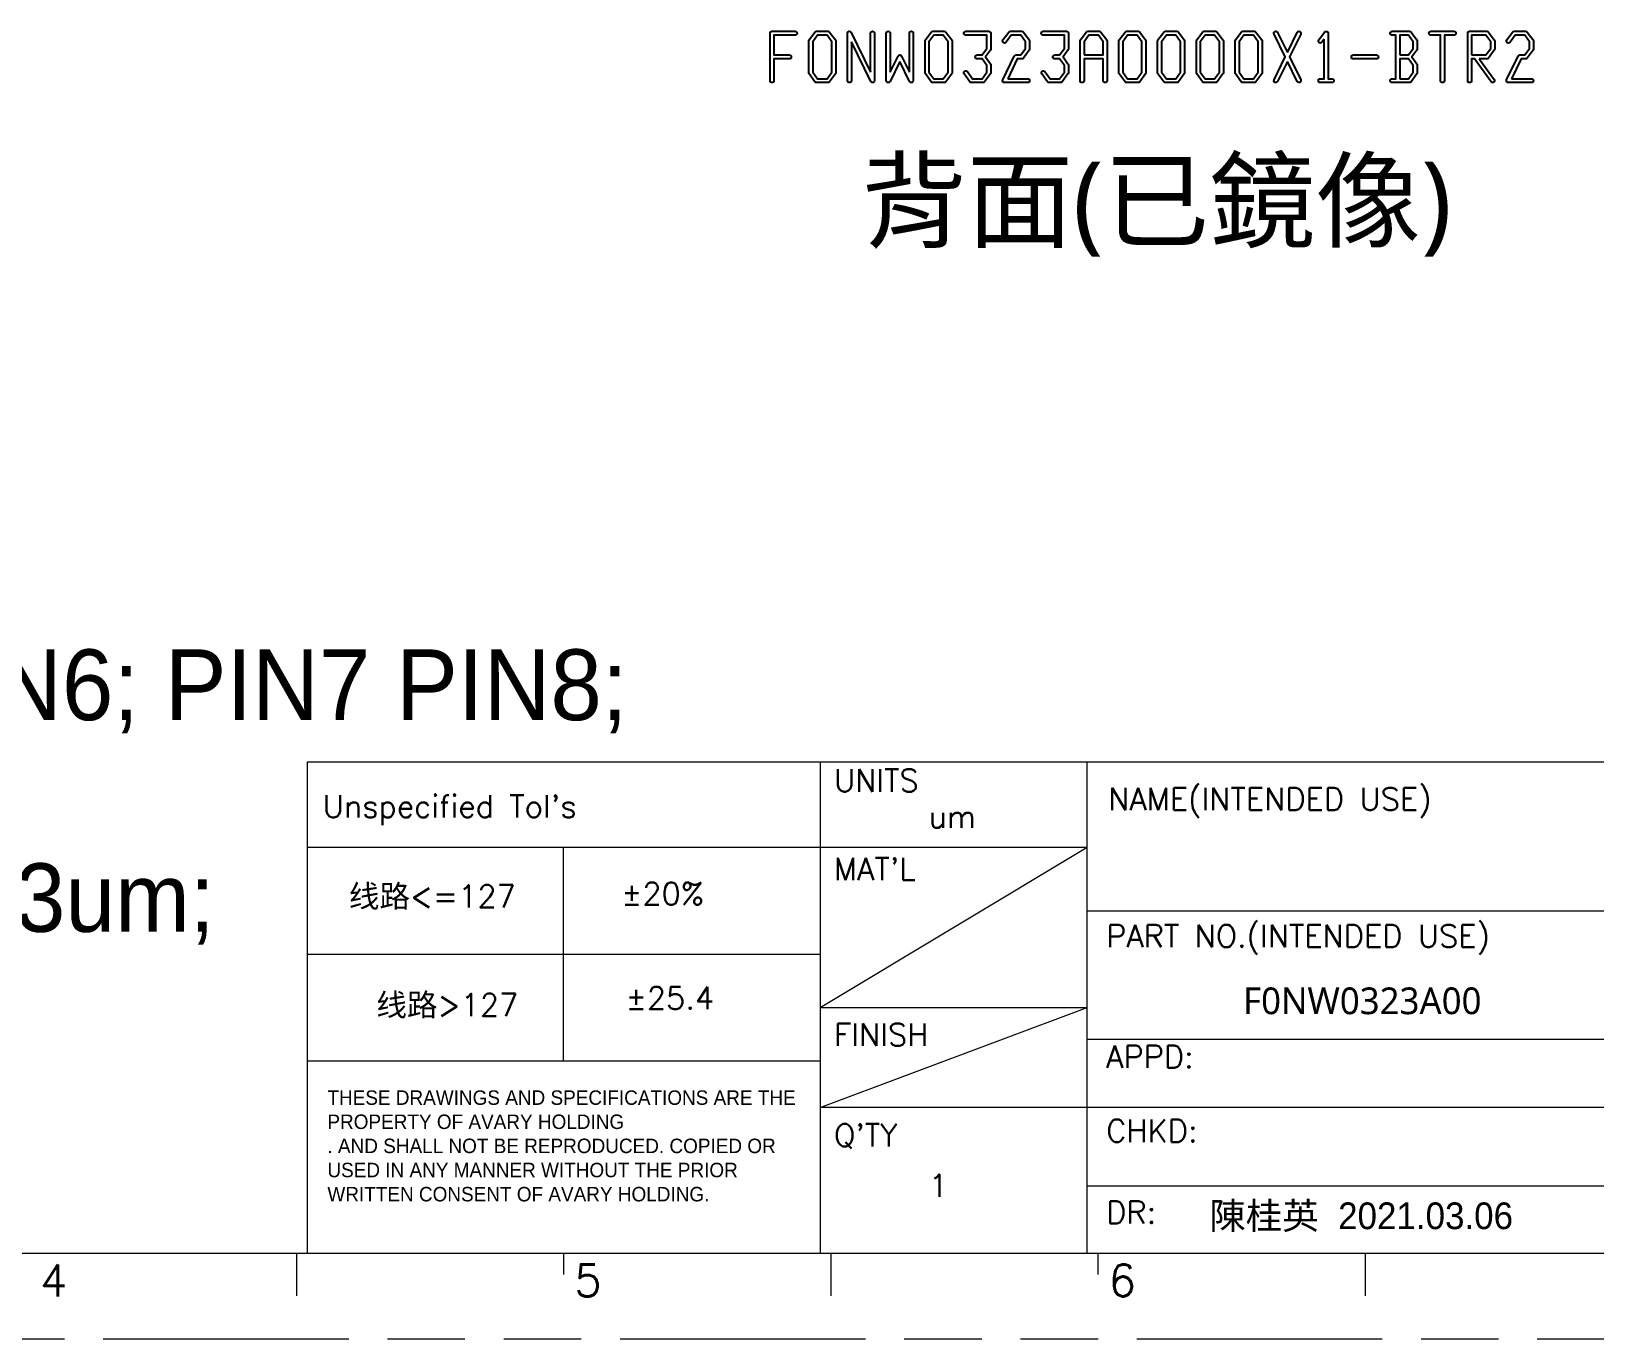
# Model space of a CAD drawing. Extents: x 3811 to 4253, y -432 to -307.
# Drawn here: x 4160.7 to 4221.2, y -431.7 to -381.1 of the extents above; entities that cross this region are included whole.
import ezdxf

# ---------------------------------------------------------------- set-up
doc = ezdxf.new("R2010")
doc.units = 0
doc.linetypes.add('PHANTOM', pattern=[29.5, 9.5, -1.5, 3, -1.5, 3, -1.5, 9.5])
doc.layers.get('0').update_dxf_attribs({"lineweight": 9})
doc.layers.add('0PAPERF', color=2, linetype='PHANTOM', lineweight=9, plot=False)
doc.layers.add('gbr-dxf_layer0', color=7, linetype='Continuous')
doc.layers.add('備註', color=1, linetype='Continuous', lineweight=9)
doc.styles.add('SIMPLEX', font='simplex.shx')
doc.styles.get("Standard").update_dxf_attribs({"font": 'PMingLiU.ttf'})

msp = doc.modelspace()

# ---------------------------------------------------------------- linework, layer by layer
for p, q in [((4171.358, -409.409), (4247.872, -409.409)), ((4171.358, -409.409), (4171.358, -428.434)), ((4191.21, -409.409), (4191.21, -428.434)), ((4201.55, -428.434), (4201.55, -409.409)), ((4171.358, -412.718), (4201.55, -412.718)), ((4181.284, -420.99), (4181.284, -412.718)), ((4191.21, -418.922), (4201.55, -412.718)), ((4171.358, -416.854), (4191.21, -416.854)), ((4191.21, -422.791), (4201.55, -418.922)), ((4191.21, -418.922), (4201.55, -418.922)), ((4247.872, -420.163), (4201.55, -420.163)), ((4171.358, -420.99), (4191.21, -420.99)), ((4221.816, -422.791), (4191.21, -422.791)), ((4201.55, -425.831), (4221.816, -425.831)), ((4088.226, -428.434), (4247.872, -428.434)), ((4170.944, -428.434), (4170.944, -430.089)), ((4181.284, -428.434), (4181.284, -429.262)), ((4191.624, -428.434), (4191.624, -430.089)), ((4201.963, -428.434), (4201.963, -429.262)), ((4212.303, -428.434), (4212.303, -430.089))]:
    msp.add_line(p, q)
msp.add_lwpolyline([(4201.55, -409.409), (4247.872, -409.409), (4247.872, -415.2), (4201.55, -415.2)], close=True)
at = {"layer": '0PAPERF'}
msp.add_line((4083.469, -431.743), (4253.084, -431.743), dxfattribs=at)
at = {"layer": 'gbr-dxf_layer0', "linetype": 'Continuous'}
for points in [[(4189.274, -383.05), (4189.274, -381.215, -0.414239), (4189.35, -381.139), (4190.243, -381.139, -1), (4190.243, -381.291), (4189.426, -381.291), (4189.426, -382.056), (4190.02, -382.056, -1), (4190.02, -382.209), (4189.426, -382.209), (4189.426, -383.05, -1)], [(4190.774, -382.744), (4190.774, -381.521, -0.159612), (4190.789, -381.476), (4191.012, -381.17, -0.240361), (4191.074, -381.139), (4191.519, -381.139, -0.240361), (4191.581, -381.17), (4191.804, -381.476, -0.159612), (4191.819, -381.521), (4191.819, -382.744, -0.159612), (4191.804, -382.789), (4191.581, -383.095, -0.240361), (4191.519, -383.126), (4191.074, -383.126, -0.240361), (4191.012, -383.095), (4190.789, -382.789, -0.159612)], [(4195.274, -382.744), (4195.274, -381.521, -0.159612), (4195.289, -381.476), (4195.512, -381.17, -0.240361), (4195.574, -381.139), (4196.019, -381.139, -0.240361), (4196.081, -381.17), (4196.304, -381.476, -0.159612), (4196.319, -381.521), (4196.319, -382.744, -0.159612), (4196.304, -382.789), (4196.081, -383.095, -0.240361), (4196.019, -383.126), (4195.574, -383.126, -0.240361), (4195.512, -383.095), (4195.289, -382.789, -0.159612)], [(4196.789, -382.789, -1), (4196.912, -382.699), (4197.112, -382.974), (4197.481, -382.974), (4197.666, -382.719), (4197.666, -382.463), (4197.481, -382.209), (4197.296, -382.209, -1), (4197.296, -382.056), (4197.481, -382.056), (4197.666, -381.802), (4197.666, -381.291), (4196.85, -381.291, -1), (4196.85, -381.139), (4197.743, -381.139, -0.414239), (4197.819, -381.215), (4197.819, -381.826, -0.159612), (4197.804, -381.871), (4197.614, -382.132), (4197.804, -382.393, -0.159612), (4197.819, -382.439), (4197.819, -382.744, -0.159612), (4197.804, -382.789), (4197.581, -383.095, -0.240361), (4197.519, -383.126), (4197.074, -383.126, -0.240361), (4197.012, -383.095)], [(4199.789, -382.789, -1), (4199.912, -382.699), (4200.112, -382.974), (4200.481, -382.974), (4200.666, -382.719), (4200.666, -382.463), (4200.481, -382.209), (4200.296, -382.209, -1), (4200.296, -382.056), (4200.481, -382.056), (4200.666, -381.802), (4200.666, -381.291), (4199.85, -381.291, -1), (4199.85, -381.139), (4200.743, -381.139, -0.414239), (4200.819, -381.215), (4200.819, -381.826, -0.159612), (4200.804, -381.871), (4200.614, -382.132), (4200.804, -382.393, -0.159612), (4200.819, -382.439), (4200.819, -382.744, -0.159612), (4200.804, -382.789), (4200.581, -383.095, -0.240361), (4200.519, -383.126), (4200.074, -383.126, -0.240361), (4200.012, -383.095)], [(4201.274, -383.05), (4201.274, -381.521, -0.159612), (4201.289, -381.476), (4201.512, -381.17, -0.240361), (4201.574, -381.139), (4202.019, -381.139, -0.240361), (4202.081, -381.17), (4202.304, -381.476, -0.159612), (4202.319, -381.521), (4202.319, -383.05, -1), (4202.166, -383.05), (4202.166, -382.209), (4201.426, -382.209), (4201.426, -383.05, -1)], [(4202.774, -382.744), (4202.774, -381.521, -0.159612), (4202.789, -381.476), (4203.012, -381.17, -0.240361), (4203.074, -381.139), (4203.519, -381.139, -0.240361), (4203.581, -381.17), (4203.804, -381.476, -0.159612), (4203.819, -381.521), (4203.819, -382.744, -0.159612), (4203.804, -382.789), (4203.581, -383.095, -0.240361), (4203.519, -383.126), (4203.074, -383.126, -0.240361), (4203.012, -383.095), (4202.789, -382.789, -0.159612)], [(4204.274, -382.744), (4204.274, -381.521, -0.159612), (4204.289, -381.476), (4204.512, -381.17, -0.240361), (4204.574, -381.139), (4205.019, -381.139, -0.240361), (4205.081, -381.17), (4205.304, -381.476, -0.159612), (4205.319, -381.521), (4205.319, -382.744, -0.159612), (4205.304, -382.789), (4205.081, -383.095, -0.240361), (4205.019, -383.126), (4204.574, -383.126, -0.240361), (4204.512, -383.095), (4204.289, -382.789, -0.159612)], [(4205.774, -382.744), (4205.774, -381.521, -0.159612), (4205.789, -381.476), (4206.012, -381.17, -0.240361), (4206.074, -381.139), (4206.519, -381.139, -0.240361), (4206.581, -381.17), (4206.804, -381.476, -0.159612), (4206.819, -381.521), (4206.819, -382.744, -0.159612), (4206.804, -382.789), (4206.581, -383.095, -0.240361), (4206.519, -383.126), (4206.074, -383.126, -0.240361), (4206.012, -383.095), (4205.789, -382.789, -0.159612)], [(4207.274, -382.744), (4207.274, -381.521, -0.159612), (4207.289, -381.476), (4207.512, -381.17, -0.240361), (4207.574, -381.139), (4208.019, -381.139, -0.240361), (4208.081, -381.17), (4208.304, -381.476, -0.159612), (4208.319, -381.521), (4208.319, -382.744, -0.159612), (4208.304, -382.789), (4208.081, -383.095, -0.240361), (4208.019, -383.126), (4207.574, -383.126, -0.240361), (4207.512, -383.095), (4207.289, -382.789, -0.159612)], [(4213.35, -383.126, -1), (4213.35, -382.974), (4213.497, -382.974), (4213.497, -381.291), (4213.35, -381.291, -1), (4213.35, -381.139), (4214.019, -381.139, -0.240361), (4214.081, -381.17), (4214.304, -381.476, -0.159612), (4214.319, -381.521), (4214.319, -381.826, -0.159612), (4214.304, -381.871), (4214.114, -382.132), (4214.304, -382.393, -0.159612), (4214.319, -382.439), (4214.319, -382.744, -0.159612), (4214.304, -382.789), (4214.081, -383.095, -0.240361), (4214.019, -383.126)], [(4214.85, -381.291, -1), (4214.85, -381.139), (4215.743, -381.139, -1), (4215.743, -381.291), (4215.373, -381.291), (4215.373, -383.05, -1), (4215.22, -383.05), (4215.22, -381.291)], [(4211.85, -382.209, -1), (4211.85, -382.056), (4212.743, -382.056, -1), (4212.743, -382.209)]]:
    msp.add_lwpolyline(points, format="xyb", close=True, dxfattribs=at)
for points in [[(4192.274, -383.05), (4192.274, -381.215, -0.796906), (4192.419, -381.182), (4193.166, -382.719)], [(4193.166, -382.719), (4193.166, -381.215, -1), (4193.319, -381.215), (4193.319, -383.05, -0.796906), (4193.174, -383.083), (4192.426, -381.546)], [(4193.774, -383.05), (4193.774, -381.215, -1), (4193.926, -381.215), (4193.926, -382.719)], [(4194.666, -382.719), (4194.666, -381.215, -1), (4194.819, -381.215), (4194.819, -383.05, -0.796906), (4194.674, -383.083), (4194.296, -382.307)], [(4198.282, -383.017), (4198.728, -382.099, -0.287727), (4198.796, -382.056), (4198.981, -382.056), (4199.166, -381.802), (4199.166, -381.545), (4198.981, -381.291), (4198.612, -381.291), (4198.412, -381.566, -1), (4198.289, -381.476), (4198.512, -381.17, -0.240361), (4198.574, -381.139), (4199.019, -381.139, -0.240361), (4199.081, -381.17), (4199.304, -381.476, -0.159612), (4199.319, -381.521), (4199.319, -381.826, -0.159612), (4199.304, -381.871), (4199.081, -382.177, -0.240361), (4199.019, -382.209), (4198.844, -382.209), (4198.472, -382.974)], [(4208.782, -383.017), (4209.212, -382.132), (4208.782, -381.248, -1), (4208.919, -381.181), (4209.296, -381.958)], [(4209.296, -381.958), (4209.674, -381.181, -1), (4209.811, -381.248), (4209.381, -382.132), (4209.811, -383.017, -1), (4209.674, -383.083), (4209.296, -382.307)], [(4210.512, -381.476), (4210.735, -381.17, -0.726915), (4210.873, -381.215), (4210.873, -382.974), (4211.02, -382.974, -1), (4211.02, -383.126), (4210.573, -383.126, -1), (4210.573, -382.974), (4210.72, -382.974), (4210.72, -381.449)], [(4216.274, -383.05), (4216.274, -381.215, -0.414239), (4216.35, -381.139), (4217.019, -381.139, -0.240361), (4217.081, -381.17), (4217.304, -381.476, -0.159612), (4217.319, -381.521), (4217.319, -381.826, -0.159612), (4217.304, -381.871), (4217.081, -382.177, -0.240361), (4217.019, -382.209), (4216.723, -382.209)], [(4217.782, -383.017), (4218.228, -382.099, -0.287727), (4218.296, -382.056), (4218.481, -382.056), (4218.666, -381.802), (4218.666, -381.545), (4218.481, -381.291), (4218.112, -381.291), (4217.912, -381.566, -1), (4217.789, -381.476), (4218.012, -381.17, -0.240361), (4218.074, -381.139), (4218.519, -381.139, -0.240361), (4218.581, -381.17), (4218.804, -381.476, -0.159612), (4218.819, -381.521), (4218.819, -381.826, -0.159612), (4218.804, -381.871), (4218.581, -382.177, -0.240361), (4218.519, -382.209), (4218.344, -382.209), (4217.972, -382.974)], [(4192.426, -381.546), (4192.426, -383.05, -1), (4192.274, -383.05)], [(4210.72, -381.449), (4210.635, -381.566, -1), (4210.512, -381.476)], [(4194.296, -382.307), (4193.919, -383.083, -0.796918), (4193.774, -383.05)], [(4193.926, -382.719), (4194.228, -382.099, -0.625713), (4194.365, -382.099), (4194.666, -382.719)], [(4209.296, -382.307), (4208.919, -383.083, -1), (4208.782, -383.017)], [(4216.723, -382.209), (4217.304, -383.005, -1), (4217.181, -383.095), (4216.535, -382.209), (4216.426, -382.209), (4216.426, -383.05, -1), (4216.274, -383.05)], [(4198.472, -382.974), (4199.243, -382.974, -1), (4199.243, -383.126), (4198.35, -383.126, -0.554724), (4198.282, -383.017)], [(4217.972, -382.974), (4218.743, -382.974, -1), (4218.743, -383.126), (4217.85, -383.126, -0.554724), (4217.782, -383.017)]]:
    msp.add_lwpolyline(points, format="xyb", dxfattribs=at)
for points in [[(4190.926, -382.719), (4191.112, -382.974), (4191.481, -382.974), (4191.666, -382.719), (4191.666, -381.545), (4191.481, -381.291), (4191.112, -381.291), (4190.926, -381.545)], [(4195.426, -382.719), (4195.612, -382.974), (4195.981, -382.974), (4196.166, -382.719), (4196.166, -381.545), (4195.981, -381.291), (4195.612, -381.291), (4195.426, -381.545)], [(4201.426, -382.056), (4202.166, -382.056), (4202.166, -381.545), (4201.981, -381.291), (4201.612, -381.291), (4201.426, -381.545)], [(4202.926, -382.719), (4203.112, -382.974), (4203.481, -382.974), (4203.666, -382.719), (4203.666, -381.545), (4203.481, -381.291), (4203.112, -381.291), (4202.926, -381.545)], [(4204.426, -382.719), (4204.612, -382.974), (4204.981, -382.974), (4205.166, -382.719), (4205.166, -381.545), (4204.981, -381.291), (4204.612, -381.291), (4204.426, -381.545)], [(4205.926, -382.719), (4206.112, -382.974), (4206.481, -382.974), (4206.666, -382.719), (4206.666, -381.545), (4206.481, -381.291), (4206.112, -381.291), (4205.926, -381.545)], [(4207.426, -382.719), (4207.612, -382.974), (4207.981, -382.974), (4208.166, -382.719), (4208.166, -381.545), (4207.981, -381.291), (4207.612, -381.291), (4207.426, -381.545)], [(4213.65, -382.056), (4213.981, -382.056), (4214.166, -381.802), (4214.166, -381.545), (4213.981, -381.291), (4213.65, -381.291)], [(4216.426, -382.056), (4216.981, -382.056), (4217.166, -381.802), (4217.166, -381.545), (4216.981, -381.291), (4216.426, -381.291)], [(4213.65, -382.974), (4213.981, -382.974), (4214.166, -382.719), (4214.166, -382.463), (4213.981, -382.209), (4213.65, -382.209)]]:
    msp.add_lwpolyline(points, close=True, dxfattribs=at)

# ---------------------------------------------------------------- texts
at = {"style": 'SIMPLEX'}
for s, height, p in [('UNITS', 0.8685, (4191.753, -410.57)), ("Unspecified Tol's", 0.86854, (4171.965, -411.57)), ('um', 0.8685, (4195.417, -411.971)), ("MAT'L", 0.8685, (4191.753, -414)), ('PART NO.(INTENDED USE)', 0.86854, (4202.286, -416.588)), ('FINISH', 0.8685, (4191.753, -420.408)), ('APPD:', 0.8685, (4202.286, -421.264)), ("Q'TY", 0.8685, (4191.753, -424.299)), ('CHKD:', 0.8685, (4202.286, -424.13)), ('1', 0.869, (4195.417, -426.249)), ('DR:', 0.8685, (4202.286, -427.281)), ('4', 1.241, (4161.018, -430.105)), ('5', 1.241, (4181.697, -430.105)), ('6', 1.241, (4202.377, -430.105))]:
    msp.add_text(s, height=height, dxfattribs=at).set_placement(p)
at = {"lineweight": 0, "style": 'SIMPLEX'}
msp.add_text('NAME(INTENDED USE)', height=0.86928, dxfattribs=at).set_placement((4202.364, -411.287))
at = {"attachment_point": 1, "style": 'SIMPLEX'}
for s, insert, char_height in [('{\\fSimSun|b0|i0|c134|p2;\\M+5CFDF\\M+5C2B7}<=127', (4172.974, -414.181), 0.86854), ('%%P20%', (4183.515, -414.087), 0.8685), ('{\\fSimSun|b0|i0|c134|p2;\\M+5CFDF\\M+5C2B7}>127', (4174.038, -418.386), 0.86854)]:
    msp.add_mtext(s, dxfattribs=dict(at, insert=insert, char_height=char_height))
at = {"insert": (4183.689, -418.118), "char_height": 0.8685, "attachment_point": 1, "style": 'SIMPLEX', "bg_fill": 2}
msp.add_mtext('%%P25.4', dxfattribs=at)
at = {"linetype": 'Continuous', "insert": (4207.581, -418.147), "char_height": 1.03398, "width": 12.46829, "attachment_point": 1, "bg_fill": 2}
msp.add_mtext('{\\fMicrosoft JhengHei|b0|i0|c136|p18;F0NW0323A00}', dxfattribs=at)
at = {"color": 3, "lineweight": 0, "insert": (4172.145, -422.131), "char_height": 0.560297, "width": 18.34026, "attachment_point": 1}
msp.add_mtext('THESE DRAWINGS AND SPECIFICATIONS ARE THE PROPERTY OF AVARY HOLDING\\P. AND SHALL NOT BE REPRODUCED. COPIED OR USED IN ANY MANNER WITHOUT THE PRIOR WRITTEN CONSENT OF AVARY HOLDING.', dxfattribs=at)
at = {"linetype": 'Continuous', "insert": (4206.277, -426.468), "char_height": 1.03398, "width": 13.50708, "attachment_point": 1}
msp.add_mtext('{\\fPMingLiU|b0|i0|c136|p18;陳桂英  2021.03.06}', dxfattribs=at)
at = {"layer": '備註', "insert": (4192.796, -386.191), "char_height": 3.00724, "width": 37.93293, "attachment_point": 1, "style": 'SIMPLEX'}
msp.add_mtext('{\\fMicrosoft JhengHei|b0|i0|c136|p18;背面(已鏡像)}', dxfattribs=at)
at = {"layer": '備註', "lineweight": 0, "attachment_point": 1}
for s, insert, char_height, width in [('{\\fPMingLiU|b0|i0|c0|p18;\\P\\P\\fPMingLiU|b0|i0|c136|p18;阻抗量测端PIN1 PIN2\\fPMingLiU|b0|i0|c136|p18;;\\fPMingLiU|b0|i0|c136|p18; PIN3 PIN4\\fPMingLiU|b0|i0|c136|p18;;\\fPMingLiU|b0|i0|c136|p18; PIN5 PIN6\\fPMingLiU|b0|i0|c136|p18;;\\fPMingLiU|b0|i0|c136|p18; PIN7 PIN8\\fPMingLiU|b0|i0|c136|p18;;\\P\\fPMingLiU|b0|i0|c136|p18; PIN9 PIN10\\fPMingLiU|b0|i0|c136|p18;;\\fPMingLiU|b0|i0|c136|p18; PIN11 PIN12 ;\\P }', (4090.466, -395.938), 2.737234, 168.07777), ('{\\fPMingLiU|b0|i0|c0|p18;\\P\\PBTR2層\\fPMingLiU|b0|i0|c136|p18;阻抗線寬：為45%%P7.5um,線寬補償37.3um;\\P管控下幅提供阻抗數據,波形图给客户,}', (4090.278, -404.509), 2.65, 147.60886)]:
    msp.add_mtext(s, dxfattribs=dict(at, insert=insert, char_height=char_height, width=width))

doc.saveas('drawing.dxf')
